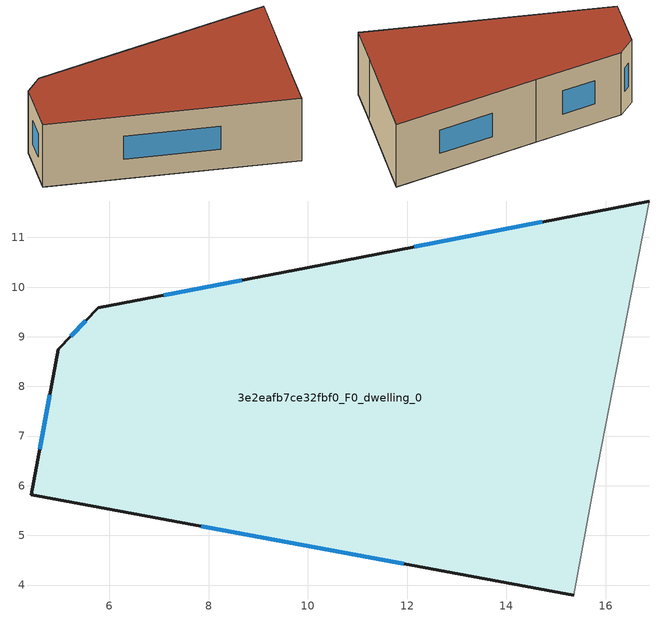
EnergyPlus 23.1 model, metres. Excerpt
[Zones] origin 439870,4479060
3e2eafb7ce32fbf0_F0_dwelling_0
 floor ground (EU_floor_Construction): 15.35,3.8 15.77,6.04 16.87,11.74 9.99,10.39 5.78,9.58 4.97,8.75 4.43,5.82 z0
 wall outside (EU_wall_Construction): 15.35,3.8 4.43,5.82 4.97,8.75 5.78,9.58 9.99,10.39 16.87,11.74 z0:3
 wall adiabatic (EU_wall_Construction): 16.87,11.74 15.77,6.04 15.35,3.8 z0:3
 window (EU_Window_Construction): 5.22,9.01 5.52,9.32 / 7.09,9.84 8.67,10.14 / 12.14,10.81 14.72,11.31 / 11.93,4.43 7.85,5.19 / 4.6,6.74 4.8,7.83 z0.94:2.06
 roof outside (EU_roof_Construction): 16.87,11.74 15.77,6.04 15.35,3.8 4.43,5.82 4.97,8.75 5.78,9.58 9.99,10.39 z3
[Building]
EU S2 Campaign: North Axis=0; Terrain=City; Solar Distribution=FullExterior
[Site:Location]
Madrid: Latitude=40.5; Longitude=-3.5; Time Zone=1; Elevation=609
[SizingPeriod:WeatherFileDays]
AnnualSizingPeriod: Begin Month=1; Begin Day of Month=1; End Month=12; End Day of Month=31; Day of Week for Start Day=Monday; Use Weather File Daylight Saving Period=No; Use Weather File Rain and Snow Indicators=No
[MATERIAL]
EU_InternalMass_Material: Roughness=MediumRough; Thickness=0.1; Conductivity=1; Density=1800; Specific Heat=900; Thermal Absorptance=0.9; Solar Absorptance=0.7; Visible Absorptance=0.7
[MATERIAL:NOMASS] Roughness=MediumRough; Thermal Absorptance=0.9; Solar Absorptance=0.7; Visible Absorptance=0.7
Name | Thermal Resistance
EU_wall_NoMass | 0.461255
EU_roof_NoMass | 0.289352
EU_floor_NoMass | 0.631313
[WINDOWMATERIAL:SIMPLEGLAZINGSYSTEM]
EU_Window_SimpleGlazing: UFactor=3.792; Solar Heat Gain Coefficient=0.85; Visible Transmittance=0.85
[CONSTRUCTION]
EU_wall_Construction: EU_wall_NoMass
EU_roof_Construction: EU_roof_NoMass
EU_floor_Construction: EU_floor_NoMass
EU_InternalMass_Construction: EU_InternalMass_Material
EU_Window_Construction: EU_Window_SimpleGlazing
[ZONE]
3e2eafb7ce32fbf0_F0_dwelling_0: Type=1; Multiplier=1; Ceiling Height=autocalculate; Volume=195.504; Floor Area=autocalculate; Part of Total Floor Area=Yes
[INTERNALMASS]
3e2eafb7ce32fbf0_F0_dwelling_0_EU_InternalMass: Construction=EU_InternalMass_Construction; Zone or ZoneList=3e2eafb7ce32fbf0_F0_dwelling_0; Surface Area=65.1681
[OTHEREQUIPMENT]
EU_Step8_InternalGain_3e2eafb7ce32fbf0_F0_dwelling_0_f000: Fuel Type=Electricity; Zone or ZoneList or Space or SpaceList=3e2eafb7ce32fbf0_F0_dwelling_0; Schedule=EU_Step8_GainSchedule_3e2eafb7ce32fbf0_F0_dwelling_0_f000; Design Level Calculation Method=Watts/Area; Power per Zone Floor Area=1; Fraction Latent=0; Fraction Radiant=0; Fraction Lost=0; Carbon Dioxide Generation Rate=0; EndUse Subcategory=EU_Step8_InternalGains
[ZONEVENTILATION:DESIGNFLOWRATE]
EU_ConstantAir_3e2eafb7ce32fbf0_F0_dwelling_0: Zone or ZoneList or Space or SpaceList=3e2eafb7ce32fbf0_F0_dwelling_0; Schedule=EU_AlwaysOn; Design Flow Rate Calculation Method=AirChanges/Hour; Air Changes per Hour=0.64; Ventilation Type=Natural; Fan Pressure Rise=0; Fan Total Efficiency=1; Constant Term Coefficient=1; Temperature Term Coefficient=0; Velocity Term Coefficient=0; Velocity Squared Term Coefficient=0; Minimum Indoor Temperature=-100; Maximum Indoor Temperature=100; Delta Temperature=-100; Minimum Outdoor Temperature=-100; Maximum Outdoor Temperature=100; Maximum Wind Speed=40
[HVACTEMPLATE:THERMOSTAT]
EU_HeatOnly_3e2eafb7ce32fbf0_F0_dwelling_0: Constant Heating Setpoint=20; Constant Cooling Setpoint=50
[HVACTEMPLATE:ZONE:IDEALLOADSAIRSYSTEM]
3e2eafb7ce32fbf0_F0_dwelling_0: Template Thermostat=EU_HeatOnly_3e2eafb7ce32fbf0_F0_dwelling_0; System Availability Schedule=EU_AlwaysOn; Maximum Heating Supply Air Temperature=50; Minimum Cooling Supply Air Temperature=13; Maximum Heating Supply Air Humidity Ratio=0.0156; Minimum Cooling Supply Air Humidity Ratio=0.0077; Heating Limit=NoLimit; Cooling Limit=NoLimit; Heating Availability Schedule=EU_AlwaysOn; Cooling Availability Schedule=EU_CoolingOff; Dehumidification Control Type=ConstantSensibleHeatRatio; Cooling Sensible Heat Ratio=0.7; Dehumidification Setpoint=60; Humidification Control Type=None; Humidification Setpoint=30; Outdoor Air Method=None; Outdoor Air Flow Rate per Person=0.00944; Outdoor Air Flow Rate per Zone Floor Area=0; Outdoor Air Flow Rate per Zone=0; Demand Controlled Ventilation Type=None; Outdoor Air Economizer Type=NoEconomizer; Heat Recovery Type=None; Sensible Heat Recovery Effectiveness=0.7; Latent Heat Recovery Effectiveness=0.65
[SIZING:ZONE]
3e2eafb7ce32fbf0_F0_dwelling_0: Zone Cooling Design Supply Air Temperature Input Method=SupplyAirTemperature; Zone Cooling Design Supply Air Temperature=13; Zone Heating Design Supply Air Temperature Input Method=SupplyAirTemperature; Zone Heating Design Supply Air Temperature=50; Zone Cooling Design Supply Air Humidity Ratio=0.008; Zone Heating Design Supply Air Humidity Ratio=0.008; Cooling Design Air Flow Method=DesignDay; Cooling Design Air Flow Rate=0; Cooling Minimum Air Flow per Zone Floor Area=0.000762; Cooling Minimum Air Flow=0; Cooling Minimum Air Flow Fraction=0.2; Heating Design Air Flow Method=DesignDay; Heating Design Air Flow Rate=0; Heating Maximum Air Flow per Zone Floor Area=0.002032; Heating Maximum Air Flow=0.141576; Heating Maximum Air Flow Fraction=0.3; Account for Dedicated Outdoor Air System=No; Dedicated Outdoor Air System Control Strategy=NeutralSupplyAir; Dedicated Outdoor Air Low Setpoint Temperature for Design=autosize; Dedicated Outdoor Air High Setpoint Temperature for Design=autosize; Zone Load Sizing Method=Sensible Load Only No Latent Load; Zone Latent Cooling Design Supply Air Humidity Ratio Input Method=HumidityRatioDifference; Zone Cooling Design Supply Air Humidity Ratio Difference=0.005; Zone Latent Heating Design Supply Air Humidity Ratio Input Method=HumidityRatioDifference; Zone Humidification Design Supply Air Humidity Ratio Difference=0.005
[SCHEDULE:CONSTANT]
Name | Hourly Value
EU_AlwaysOn | 1
EU_CoolingOff | 0
[SCHEDULE:FILE]
EU_Step8_GainSchedule_3e2eafb7ce32fbf0_F0_dwelling_0_f000: File=../../schedules/3e2eafb7ce32fbf0/3e2eafb7ce32fbf0_F0_dwelling_0_f000_gain.csv; Column Number=1; Rows to Skip at Top=0; Number of Hours of Data=8760; Column Separator=Comma; Interpolate to Timestep=No; Minutes per Item=60; Adjust Schedule for Daylight Savings=Yes
